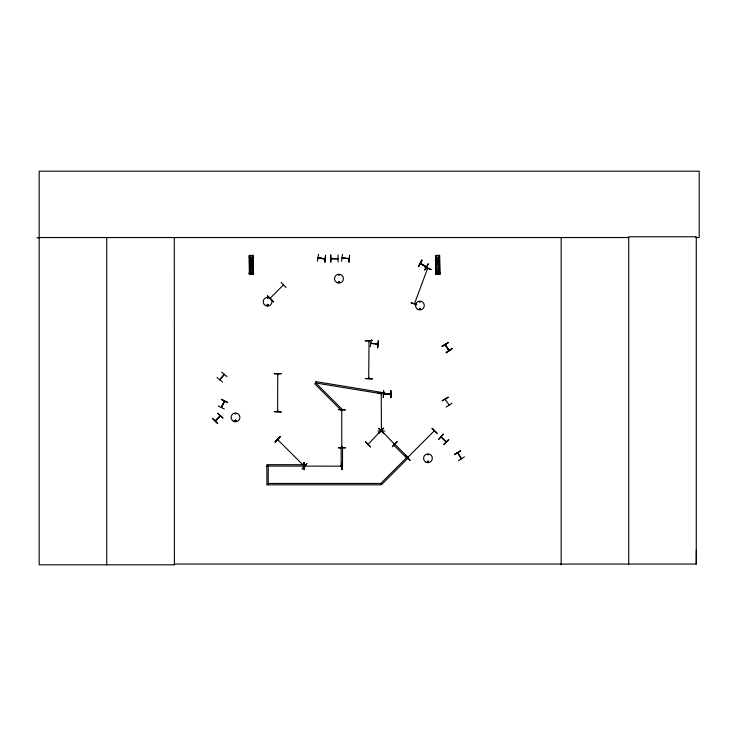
<?xml version="1.0" encoding="UTF-8"?>
<svg xmlns="http://www.w3.org/2000/svg" width="736" height="736" viewBox="0 0 736 736"><rect width="100%" height="100%" fill="white"/><g stroke="black" fill="none" stroke-linecap="round" stroke-linejoin="round"><path stroke-width="1.1" d="M695.759 237.535L699.2 237.535L699.2 171.175L39.174 171.175L39.174 564.825L174.395 564.825L174.303 564.052L696.265 564.052L696.366 549.82M420.366 263.571L426.227 267.012M426.512 266.809L425.822 266.736M278.346 439.88L277.656 439.631L304.327 466.238L304.962 466.164L304.18 465.925M303.802 465.824L304.474 466.044M368.699 340.86L368.699 341.642L368.938 340.86M381.147 430.358L394.487 444.185M267.14 304.888C268.116 306.746 268.042 303.278 267.196 305.118M267.978 298.172L267.334 297.795L267.849 298.319M268.217 305.173C266.662 302.57 267.324 307.611 268.152 304.695M338.514 281.833C339.544 283.443 339.268 280.738 338.67 281.658M339.581 282.118C338.275 279.487 338.321 284.427 339.581 281.787M419.529 301.88L420.284 301.778L419.575 301.972M420.376 308.945C419.566 307.087 419.253 310.417 420.33 308.816M420.569 308.991C419.391 306.544 419.032 310.684 420.458 309.138M427.588 454.627L428.343 454.526L427.634 454.71M428.435 461.684C427.671 459.834 427.239 463.146 428.389 461.564M317.474 261.252L318.559 254.297M324.392 258.566L324.981 258.943L318.108 257.94M341.541 261.252L342.498 254.288M349.048 258.695L342.148 257.94M370.291 346.739L371.376 339.793M377.835 344.19L370.815 343.39M427.892 268.438L427.368 269.045L427.634 268.318M277.996 374.596L277.684 373.934L277.702 374.606M341.734 410.062L342.047 410.55M342.038 447.488L341.762 446.872L341.771 447.58M368.699 378.525L369.021 341.007M368.662 377.89L368.948 378.525L368.975 377.89M381.184 393.475L381.23 394.036L381.506 393.475M251.62 274.243L251.096 274.252M445.961 442.014L441.02 437.028M446.172 441.83L441.195 436.853M449.144 350.299L448.877 349.894M445.749 399.749L445.501 399.243M449.199 404.956L448.905 404.487M408.416 457.212L407.91 457.682M220.266 416.079L219.944 416.456M414.58 303.49L427.607 268.382L427.68 269.008M427.386 268.98L427.579 268.401M270.103 298.273L270.305 298.016M381.22 393.401L381.45 431.14L380.972 431.066M234.922 420.357C235.75 422.942 236.394 419.17 235.198 420.146M235.152 420.486C235.704 422.501 236.164 418.996 235.106 420.799M236.063 421.01L236.127 420.532M338.634 274.822L339.167 275.347L338.799 274.712M342.047 447.562L342.047 446.816M221.324 399.538L227.636 402.656M224.305 401.092L221.453 407.422M224.59 401.166L221.361 407.468L224.655 401.203M224.388 409.004L218.077 405.895M341.835 466.164L341.062 466.173L341.835 465.925M461.592 458.629L457.847 452.87M383.695 394.008L384.431 394.312M389.951 394.257L390.733 394.008M418.517 266.395L422.078 260.323M424.736 269.983L428.251 263.893M407.744 457.341L408.195 456.992M434.424 431.167L433.955 431.6M215.188 420.688L215.924 420.376M325.018 258.695L318.081 257.628L318.688 257.72M342.093 257.655L348.974 258.686M220.294 416.107L215.418 420.872M235.244 413.485L235.704 414.092L235.345 413.448M330.988 258.419L337.953 258.704M390.687 394.312L383.769 394.257M219.908 379.914L224.471 374.495M222.465 382.03L217.056 377.54M226.992 376.648L221.646 372.085M281.152 282.422L286.037 287.491M378.838 428.499L383.833 433.458L378.874 428.462M368.35 444.13L381.22 430.284L381.395 430.744M275.034 441.756L279.974 436.752M275.218 441.931L280.158 436.926M432.188 428.205L437.166 433.173M407.753 457.442L408.37 457.166M433.826 431.37L434.332 430.864M410.016 460.331L405.278 455.115L410.035 460.313M397.109 441.664L392.26 446.752L397.081 441.628M270.13 298.246L283.369 284.97M212.52 418.628L217.516 423.577M217.773 413.384L223.017 418.076L217.801 413.347M220.165 415.776L215.197 420.753M215.418 420.983L220.423 415.978M443.67 444.47L448.638 439.493M443.872 444.673L448.822 439.677M370.953 343.16L377.761 344.181M224.084 374.394L219.678 379.684M434.176 430.919L406.925 458.252L393.659 444.995L394.441 443.744L407.891 457.286M442.115 346.224L448.206 342.691L442.097 346.196M442.281 346.481L448.15 342.617M445.538 345.276L445.436 344.614L449.208 350.41M446.145 352.443L452.06 348.634M448.178 397.265L442.097 400.807L448.206 397.311M452.033 403.208L446.136 407.036M454.489 454.443L460.58 450.92L454.471 454.416M454.655 454.71L460.534 450.837M458.528 460.662L464.444 456.854M420.422 263.286L421.029 263.608M342.019 410.697L342.01 409.915M428.15 462.217C429.677 459.982 425.914 461.73 427.975 462.199M420.569 263.332L426.448 266.772M303.922 465.492L304.419 465.989M337.879 258.658L331.062 258.667M251.151 274.224L251.188 273.47M437.561 274.224L438.021 273.47L437.488 273.452M337.879 258.695L330.952 258.778M267.766 305.624L267.288 305.56M278.144 440.091L277.748 439.714M253.212 255.392L249.145 255.456L249.366 274.51L253.414 274.445M249.44 257.388L252.954 257.352M249.449 258.676L252.963 258.64M435.841 257.388L439.355 257.352M249.467 260.608L252.991 260.572M435.85 258.676L439.374 258.64M249.486 262.329L253 262.292M435.878 260.608L439.392 260.572M249.504 264.261L253.028 264.224M435.887 262.329L439.401 262.292M435.905 264.261L439.429 264.224M249.596 272.55L253.12 272.513M249.016 273.12L253.708 273.065M249.026 273.268L253.708 273.212M251.086 273.452L251.491 273.314M436.006 272.55L439.521 272.513M435.427 273.12L440.11 273.065M435.427 273.268L440.11 273.212M439.815 274.445L435.749 274.51L435.546 255.456L439.613 255.392L439.815 274.445L439.521 255.401M330.574 255.033L330.657 262.062M337.999 254.987L338.146 262.016M281.364 373.796L274.326 373.934M274.326 373.575L281.364 373.538M372.342 378.856L365.304 378.543L372.342 378.893M377.826 392.96L384.854 392.95M377.826 393.254L384.864 393.208M338.367 409.584L345.405 409.897L338.367 409.547M274.335 411.7L281.364 411.948L274.326 411.599M377.826 431.011L384.864 431.066M345.405 447.654L338.376 447.598M338.376 447.957L345.405 447.911M303.766 462.53L304.198 469.559L303.793 462.53M342.203 462.521L341.863 469.559L342.176 462.521M341.145 466.008L342.516 466.008L342.516 447.258L341.145 447.258L341.145 466.008L341.688 465.851M341.127 466.173L341.771 466.164L266.874 466.063M36.8 237.811L39.174 237.802M39.174 237.535L628.71 237.535M390.733 390.614L390.825 397.652M383.769 394.008L390.586 393.981M383.668 394.33L390.752 394.413M385.397 394.441L388.82 394.441M268.244 483.451L380.788 483.451L407.321 456.918L408.287 457.893L381.754 484.417L380.788 483.451L380.788 484.822L266.874 484.822L266.874 464.692L304.391 464.692L304.391 466.063M461.297 458.786L457.516 452.879M317.989 257.977L324.99 259.017M416.613 304.4L410.946 302.708L416.594 304.814M221.49 399.225L227.755 402.426M428.205 263.865L424.69 269.956M420.238 263.552L426.365 267.094M431.977 428.416L436.982 433.357M269.698 298.144C261.078 289.239 280.195 308.531 271.133 299.552M212.722 418.425L217.7 423.393M445.078 344.696L448.932 350.63L445.17 344.844M449.153 404.993L445.078 399.308M368.626 341.495L368.699 340.934M277.647 411.433L277.72 373.989M439.364 255.401L439.539 274.445M439.144 255.401L439.346 274.454L439.061 255.401M438.868 257.646L438.978 262.126M439.024 264.371L439.042 274.454M438.417 257.655L438.444 262.136M438.49 264.371L438.647 272.219M438.316 274.464L437.248 274.473M436.788 257.683L436.853 262.163M436.788 264.408L436.963 272.256M436.503 255.447L436.742 274.491M436.466 255.447L436.678 274.5M436.255 257.692L436.319 262.172M436.411 264.417L436.411 272.256M436.108 257.692L436.172 262.172M436.19 264.417L436.264 272.256M436.273 272.55L436.301 274.482M436.016 255.447L436.08 262.172M436.108 264.417L436.19 272.256M435.822 255.456L435.988 274.5M435.629 255.456L435.841 274.51M253.12 255.401L253.396 274.445M252.963 255.401L253.166 274.445L252.926 255.401M252.77 257.646L252.862 274.454M252.549 257.646L252.577 262.126L252.457 257.646M252.623 264.371L252.687 272.21L252.531 264.371M252.246 255.41L252.485 274.454M252.08 257.646L252.126 262.136L251.997 257.655M252.154 264.371L252.236 272.219L252.089 264.371M251.914 274.464L250.838 274.473M250.452 262.163L250.387 257.683L250.369 262.163M250.479 264.408L250.544 272.256M250.387 264.408L250.47 272.256M250.102 255.447L250.341 274.491M249.936 257.692L249.982 262.172M250.01 264.417L250.093 272.256M249.844 255.447L249.9 262.172M249.927 264.417L250.028 272.256M249.697 255.447L249.817 274.5M249.66 274.5L249.449 255.456L249.587 274.5M368.948 340.934L368.948 341.568M341.918 462.53L341.909 469.559M330.869 255.024L330.915 262.062M304.106 462.53L304.18 469.559M696.265 564.052L696.265 236.771L628.71 236.771L628.71 564.052M561.145 237.535L561.145 564.825M391.083 390.614L391.083 397.652M341.771 409.989L341.771 447.506M268.244 466.063L268.244 484.822M174.294 237.535L174.395 564.825M106.738 237.535L106.738 564.825M250.498 263.083C251.482 266.055 252.798 260.949 250.498 263.083M436.899 263.083C437.892 266.055 439.199 260.949 436.899 263.083M278.042 374.55L277.969 373.989L278.042 374.55M325.57 255.346L324.861 262.356L325.514 255.337M349.646 255.355L348.901 262.356L349.554 255.337M378.332 340.832L377.678 347.843L378.332 340.832M316.038 381.644L314.852 383.962L341.375 410.486L342.35 409.52L315.818 382.996L381.414 393.732L381.634 392.389L316.038 381.644M277.693 410.89L277.969 411.498L277.72 410.872M424.589 266.763L431.048 269.588L424.589 266.763M421.783 260.158L418.6 266.441L421.783 260.158M365.525 441.821L370.374 446.918L365.525 441.821M279.947 436.724L275.282 442.005L279.947 436.724M306.857 463.625L302.192 468.906L306.857 463.625M383.631 428.186L378.801 433.302L383.622 428.177M443.32 434.176L438.628 439.429L443.32 434.176M452.033 348.597L446.347 352.756L452.033 348.597M372.333 340.446L365.304 340.888L372.333 340.446M383.695 390.614L383.3 397.652L383.594 390.614M438.886 274.454L438.647 255.41L438.822 274.454M336.748 282.523A4.453 4.453 0 0 0 343.418 278.668A4.453 4.453 0 0 0 336.748 274.813A4.453 4.453 0 0 0 336.748 282.523M417.717 309.332A4.388 4.388 0 0 0 424.304 305.532A4.388 4.388 0 0 0 417.717 301.732A4.388 4.388 0 0 0 417.717 309.332M233.321 421.213A4.398 4.398 0 0 0 239.908 417.404A4.398 4.398 0 0 0 233.321 413.595A4.398 4.398 0 0 0 233.321 421.213M265.411 305.523A4.388 4.388 0 0 0 271.989 301.723A4.388 4.388 0 0 0 265.411 297.924A4.388 4.388 0 0 0 265.411 305.523M425.776 462.079A4.388 4.388 0 0 0 432.354 458.28A4.388 4.388 0 0 0 425.776 454.471A4.388 4.388 0 0 0 425.776 462.079"/></g></svg>
